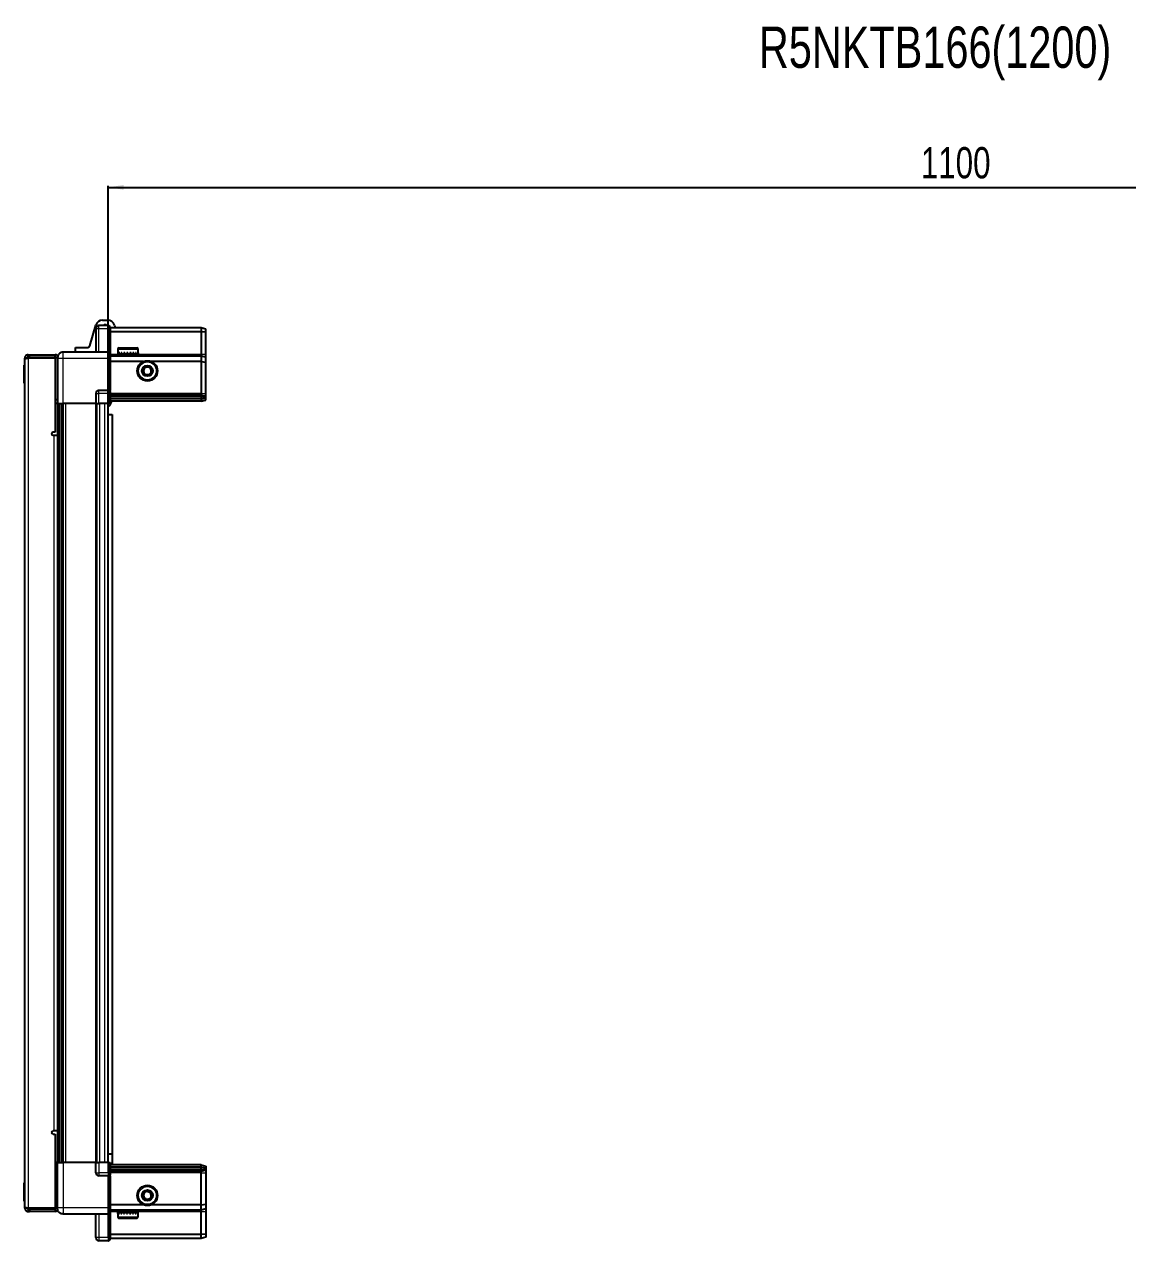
# Model space of a CAD drawing. Header units: millimetres. Extents: x 1132 to 6272, y -337 to 1933.
# Drawn here: x 3138 to 3845, y 1154 to 1933 of the extents above; entities that cross this region are included whole.
import ezdxf

# ---------------------------------------------------------------- set-up
doc = ezdxf.new("R2010")
doc.units = ezdxf.units.MM
doc.layers.add('FORMAT', color=7, linetype='Continuous')
doc.styles.add('SLDTEXTSTYLE0', font='TXT', dxfattribs={"width": 0.75})
doc.dimstyles.new('SLDDIMSTYLE0', dxfattribs={"dimtxt": 20, "dimasz": 10, "dimexe": 0, "dimexo": 0.0625, "dimgap": 5, "dimtad": 2, "dimdec": 1, "dimrnd": 1e-09, "dimzin": 12, "dimdsep": 46, "dimtxsty": 'SLDTEXTSTYLE0', "dimsah": 1, "dimcen": 0.09, "dimadec": 0, "dimazin": 3, "dimtfac": 1, "dimtofl": 0, "dimtmove": 0, "dimatfit": 3, "dimfxl": 0, "dimfrac": 2, "dimtolj": 1, "dimtzin": 12, "dimarcsym": 0})

# ---------------------------------------------------------------- blocks, each defined once
blk = doc.blocks.new('_D_5')
at = {"layer": 'FORMAT'}
for p, q in [((3192.11, 1690.11), (3192.11, 1829.6)), ((3192.11, 1828.6), (4292.11, 1828.6)), ((4292.11, 1690.11), (4292.11, 1829.6))]:
    blk.add_line(p, q, dxfattribs=at)
for points in [[(3192.11, 1828.6), (3202.11, 1827.07), (3202.11, 1830.14)], [(4292.11, 1828.6), (4282.11, 1830.14), (4282.11, 1827.07)]]:
    blk.add_solid(points, dxfattribs=at)
at = {"layer": 'FORMAT', "insert": (3712.55, 1854.39), "char_height": 20, "attachment_point": 1, "style": 'SLDTEXTSTYLE0'}
blk.add_mtext('1100', dxfattribs=at)

msp = doc.modelspace()

# ---------------------------------------------------------------- linework, layer by layer
at = {"color": 7, "linetype": 'Continuous', "lineweight": 25}
for p, q in [((3180.48, 1727.19), (3184.25, 1740.34)), ((3184.26, 1738.1), (3184.26, 1723.1)), ((3192.26, 1740.1), (3186.26, 1740.1)), ((3188.57, 1743.6), (3191.8, 1743.6)), ((3192.26, 1740.1), (3192.59, 1740.1)), ((3192.26, 1740.1), (3192.26, 1738.1)), ((3192.26, 1723.3), (3192.26, 1738.1)), ((3192.26, 1723.3), (3192.26, 1738.1)), ((3193.46, 1739.6), (3192.59, 1740.1)), ((3193.46, 1738.1), (3193.46, 1739.6)), ((3251.76, 1738.6), (3193.46, 1738.6)), ((3193.46, 1738.1), (3193.46, 1723.3)), ((3196.12, 1740.34), (3196.62, 1738.6)), ((3251.76, 1738.6), (3251.76, 1736.1)), ((3254.76, 1737.8), (3251.76, 1738.6)), ((3254.76, 1735.95), (3254.76, 1737.8)), ((3251.76, 1736.1), (3193.46, 1736.1)), ((3251.76, 1736.1), (3251.76, 1721.6)), ((3254.76, 1735.95), (3251.76, 1736.1)), ((3254.76, 1721.6), (3254.76, 1735.95)), ((3192.26, 1723.1), (3163.26, 1723.1)), ((3171.31, 1723.1), (3171.31, 1726.1)), ((3171.31, 1726.1), (3179.03, 1726.1)), ((3192.26, 1723.1), (3192.26, 1723.3)), ((3192.26, 1723.1), (3193.46, 1723.1)), ((3192.26, 1719.1), (3192.26, 1723.1)), ((3193.46, 1723.3), (3193.46, 1723.1)), ((3193.46, 1723.1), (3193.46, 1719.1)), ((3198.26, 1725), (3198.26, 1722.6)), ((3198.26, 1722.6), (3198.26, 1722.1)), ((3198.26, 1722.1), (3198.39, 1722.1)), ((3198.58, 1722.6), (3198.39, 1722.6)), ((3198.39, 1722.6), (3198.39, 1722.1)), ((3198.39, 1722.1), (3198.58, 1722.1)), ((3198.58, 1722.6), (3198.58, 1722.1)), ((3198.58, 1722.1), (3199.11, 1722.1)), ((3199.06, 1725.8), (3206.23, 1725.8)), ((3199.51, 1722.6), (3199.11, 1722.6)), ((3199.11, 1722.6), (3199.11, 1722.1)), ((3199.11, 1722.1), (3199.51, 1722.1)), ((3199.51, 1722.6), (3199.51, 1722.1)), ((3199.51, 1722.1), (3200.38, 1722.1)), ((3200.36, 1722.1), (3200.36, 1722)), ((3200.36, 1722), (3209.16, 1722)), ((3200.95, 1722.6), (3200.38, 1722.6)), ((3200.38, 1722.6), (3200.38, 1722.1)), ((3200.38, 1722.1), (3200.95, 1722.1)), ((3200.76, 1721.6), (3201.45, 1721.12)), ((3200.76, 1721.6), (3205.79, 1721.6)), ((3200.95, 1722.6), (3200.95, 1722.1)), ((3200.95, 1722.1), (3202.08, 1722.1)), ((3202.77, 1722.6), (3202.08, 1722.6)), ((3202.08, 1722.6), (3202.08, 1722.1)), ((3202.08, 1722.1), (3202.77, 1722.1)), ((3202.77, 1722.6), (3202.77, 1722.1)), ((3202.77, 1722.1), (3204.04, 1722.1)), ((3204.78, 1722.6), (3204.04, 1722.6)), ((3204.04, 1722.6), (3204.04, 1722.1)), ((3204.04, 1722.1), (3204.27, 1722.1)), ((3204.27, 1722.6), (3204.27, 1722.1)), ((3204.77, 1722.6), (3204.77, 1722.1)), ((3204.77, 1722.1), (3204.78, 1722.1)), ((3204.78, 1722.6), (3204.78, 1722.1)), ((3204.78, 1722.1), (3206.07, 1722.1)), ((3205.79, 1721.6), (3208.76, 1721.6)), ((3206.79, 1722.6), (3206.07, 1722.6)), ((3206.07, 1722.6), (3206.07, 1722.1)), ((3206.13, 1722.6), (3206.13, 1722.1)), ((3206.13, 1722.1), (3206.79, 1722.1)), ((3206.23, 1725.8), (3210.46, 1725.8)), ((3206.79, 1722.6), (3206.79, 1722.1)), ((3206.79, 1722.1), (3207.97, 1722.1)), ((3208.59, 1722.6), (3207.97, 1722.6)), ((3207.97, 1722.6), (3207.97, 1722.1)), ((3207.97, 1722.1), (3208.59, 1722.1)), ((3208.07, 1721.12), (3208.76, 1721.6)), ((3208.59, 1722.6), (3208.59, 1722.1)), ((3208.59, 1722.1), (3209.56, 1722.1)), ((3209.16, 1722), (3209.16, 1722.1)), ((3210.03, 1722.6), (3209.56, 1722.6)), ((3209.56, 1722.6), (3209.56, 1722.1)), ((3209.56, 1722.1), (3210.03, 1722.1)), ((3210.03, 1722.6), (3210.03, 1722.1)), ((3210.03, 1722.1), (3210.68, 1722.1)), ((3210.95, 1722.6), (3210.68, 1722.6)), ((3210.68, 1722.6), (3210.68, 1722.1)), ((3210.68, 1722.1), (3210.95, 1722.1)), ((3210.95, 1722.6), (3210.95, 1722.1)), ((3210.95, 1722.1), (3211.22, 1722.1)), ((3211.26, 1722.6), (3211.22, 1722.6)), ((3211.22, 1722.6), (3211.22, 1722.1)), ((3211.22, 1722.1), (3211.26, 1722.1)), ((3211.26, 1722.6), (3211.26, 1725)), ((3211.26, 1722.6), (3211.26, 1722.1)), ((3251.76, 1721.6), (3251.76, 1720.6)), ((3254.76, 1719.8), (3254.76, 1721.6)), ((3138.76, 1714.74), (3138.46, 1714.74)), ((3138.46, 1703.17), (3138.46, 1714.74)), ((3140.26, 1719.25), (3138.76, 1719.25)), ((3138.76, 1718.75), (3138.76, 1719.25)), ((3138.76, 1175.45), (3138.76, 1718.75)), ((3140.86, 1719.85), (3140.86, 1721.35)), ((3140.86, 1721.35), (3141.76, 1721.35)), ((3140.86, 1719.85), (3141.76, 1719.85)), ((3140.86, 1719.35), (3158.26, 1719.35)), ((3141.76, 1721.35), (3158.26, 1721.35)), ((3141.76, 1719.85), (3141.76, 1721.35)), ((3141.76, 1719.85), (3158.26, 1719.85)), ((3158.26, 1719.85), (3158.26, 1721.35)), ((3159.76, 1719.35), (3158.26, 1719.35)), ((3158.26, 1719.35), (3158.26, 1671.85)), ((3159.76, 1719.1), (3159.76, 1690.1)), ((3192.26, 1698.8), (3192.26, 1719.1)), ((3251.76, 1720.6), (3193.46, 1720.6)), ((3193.46, 1719.1), (3193.46, 1698.8)), ((3214.76, 1717.1), (3193.46, 1717.1)), ((3201.45, 1721.12), (3200.76, 1720.64)), ((3200.76, 1720.64), (3200.76, 1720.6)), ((3200.76, 1720.64), (3205.79, 1720.64)), ((3201.45, 1721.12), (3205.61, 1721.12)), ((3205.61, 1721.12), (3208.07, 1721.12)), ((3205.79, 1720.64), (3208.76, 1720.64)), ((3208.76, 1720.64), (3208.07, 1721.12)), ((3208.76, 1720.6), (3208.76, 1720.64)), ((3251.76, 1717.1), (3219.76, 1717.1)), ((3251.76, 1720.6), (3251.76, 1717.1)), ((3254.76, 1719.8), (3251.76, 1720.6)), ((3251.76, 1717.1), (3251.76, 1696.6)), ((3251.76, 1717.1), (3254.76, 1716.77)), ((3254.76, 1716.77), (3254.76, 1719.8)), ((3254.76, 1696.6), (3254.76, 1716.77)), ((3138.46, 1703.17), (3138.76, 1703.17)), ((3192.26, 1698.6), (3186.26, 1698.6)), ((3192.26, 1698.6), (3192.26, 1698.8)), ((3192.26, 1698.6), (3192.26, 1696.6)), ((3192.26, 1698.6), (3193.46, 1698.6)), ((3193.46, 1698.8), (3193.46, 1698.6)), ((3193.46, 1697.93), (3193.46, 1698.6)), ((3158.26, 1692.85), (3159.76, 1692.85)), ((3184.26, 1696.6), (3184.26, 1690.1)), ((3192.26, 1690.1), (3192.26, 1696.6)), ((3192.26, 1690.1), (3192.26, 1696.6)), ((3192.59, 1690.1), (3192.59, 1696.6)), ((3193.46, 1697.93), (3193.46, 1690.1)), ((3251.76, 1695.6), (3193.46, 1695.6)), ((3251.76, 1694.6), (3193.46, 1694.6)), ((3251.76, 1693.1), (3193.46, 1693.1)), ((3251.76, 1691.6), (3193.46, 1691.6)), ((3251.76, 1696.6), (3251.76, 1695.6)), ((3251.76, 1695.6), (3251.76, 1694.6)), ((3251.76, 1695.6), (3254.76, 1694.8)), ((3251.76, 1694.6), (3251.76, 1693.1)), ((3251.76, 1694.6), (3254.76, 1694.06)), ((3251.76, 1693.1), (3254.76, 1693.56)), ((3251.76, 1693.1), (3251.76, 1691.6)), ((3251.76, 1691.6), (3254.76, 1692.41)), ((3254.76, 1694.8), (3254.76, 1696.6)), ((3254.76, 1694.06), (3254.76, 1694.8)), ((3254.76, 1693.56), (3254.76, 1694.06)), ((3254.76, 1692.41), (3254.76, 1693.56)), ((3159.76, 1690.1), (3158.26, 1690.1)), ((3160.41, 1204.1), (3160.41, 1690.1)), ((3162.2, 1690.1), (3162.2, 1204.1)), ((3162.23, 1690.1), (3162.23, 1204.1)), ((3184.26, 1690.1), (3163.26, 1690.1)), ((3184.26, 1690.1), (3186.26, 1690.1)), ((3184.91, 1204.1), (3184.91, 1690.1)), ((3192.26, 1690.1), (3186.26, 1690.1)), ((3192.11, 1204.1), (3192.11, 1690.1)), ((3192.11, 1683.1), (3194.61, 1683.1)), ((3192.26, 1690.1), (3192.59, 1690.1)), ((3192.26, 1690.1), (3192.26, 1690.1)), ((3193.46, 1690.1), (3192.59, 1690.1)), ((3192.59, 1690.1), (3192.59, 1690.1)), ((3194.61, 1683.1), (3194.61, 1209.6)), ((3158.26, 1671.85), (3156.91, 1671.85)), ((3156.91, 1669.85), (3157.66, 1669.85)), ((3157.66, 1669.85), (3159.76, 1669.85)), ((3159.76, 1669.85), (3159.76, 1224.35)), ((3157.66, 1224.35), (3156.91, 1224.35)), ((3159.76, 1224.35), (3157.66, 1224.35)), ((3156.91, 1222.35), (3158.26, 1222.35)), ((3158.26, 1222.35), (3158.26, 1174.85)), ((3194.61, 1209.6), (3192.11, 1209.6)), ((3194.61, 1209.6), (3194.61, 1202.6)), ((3159.76, 1204.1), (3158.26, 1204.1)), ((3159.76, 1201.35), (3158.26, 1201.35)), ((3159.76, 1175.1), (3159.76, 1204.1)), ((3184.26, 1204.1), (3163.26, 1204.1)), ((3184.26, 1197.6), (3184.26, 1204.1)), ((3184.26, 1204.1), (3186.26, 1204.1)), ((3192.26, 1204.1), (3186.26, 1204.1)), ((3192.26, 1197.6), (3192.26, 1204.1)), ((3192.26, 1204.1), (3192.59, 1204.1)), ((3192.59, 1197.6), (3192.59, 1204.1)), ((3192.59, 1204.1), (3193.46, 1204.1)), ((3193.46, 1204.1), (3193.46, 1196.28)), ((3251.76, 1202.6), (3193.46, 1202.6)), ((3251.76, 1201.1), (3193.46, 1201.1)), ((3251.76, 1199.6), (3193.46, 1199.6)), ((3251.76, 1201.1), (3251.76, 1202.6)), ((3251.76, 1202.6), (3254.76, 1201.8)), ((3251.76, 1199.6), (3251.76, 1201.1)), ((3251.76, 1201.1), (3254.76, 1200.65)), ((3251.76, 1199.6), (3254.76, 1200.15)), ((3251.76, 1198.6), (3251.76, 1199.6)), ((3254.76, 1201.8), (3254.76, 1200.65)), ((3254.76, 1200.65), (3254.76, 1200.15)), ((3254.76, 1200.15), (3254.76, 1199.41)), ((3192.26, 1195.6), (3186.26, 1195.6)), ((3192.26, 1197.6), (3192.26, 1195.6)), ((3192.26, 1197.6), (3192.26, 1195.6)), ((3192.26, 1195.6), (3193.46, 1195.6)), ((3192.26, 1195.4), (3192.26, 1195.6)), ((3192.26, 1175.1), (3192.26, 1195.4)), ((3251.76, 1198.6), (3193.46, 1198.6)), ((3193.46, 1195.6), (3193.46, 1196.28)), ((3193.46, 1195.6), (3193.46, 1195.4)), ((3193.46, 1195.4), (3193.46, 1175.1)), ((3251.76, 1198.6), (3254.76, 1199.41)), ((3251.76, 1197.6), (3251.76, 1198.6)), ((3251.76, 1177.1), (3251.76, 1197.6)), ((3254.76, 1199.41), (3254.76, 1197.6)), ((3254.76, 1197.6), (3254.76, 1177.44)), ((3138.76, 1191.04), (3138.46, 1191.04)), ((3138.46, 1181.36), (3138.46, 1191.04)), ((3138.46, 1179.47), (3138.46, 1181.36)), ((3138.46, 1179.47), (3138.76, 1179.47)), ((3214.76, 1177.1), (3193.46, 1177.1)), ((3251.76, 1177.1), (3219.76, 1177.1)), ((3251.76, 1177.1), (3254.76, 1177.44)), ((3251.76, 1173.6), (3251.76, 1177.1)), ((3254.76, 1177.44), (3254.76, 1174.41)), ((3138.76, 1174.95), (3138.76, 1175.45)), ((3140.26, 1174.95), (3138.76, 1174.95)), ((3158.26, 1174.85), (3140.86, 1174.85)), ((3140.86, 1174.35), (3140.86, 1172.85)), ((3140.86, 1174.35), (3141.76, 1174.35)), ((3140.86, 1172.85), (3141.76, 1172.85)), ((3141.76, 1174.35), (3141.76, 1172.85)), ((3158.26, 1174.35), (3141.76, 1174.35)), ((3158.26, 1172.85), (3141.76, 1172.85)), ((3158.26, 1174.85), (3159.76, 1174.85)), ((3158.26, 1174.35), (3158.26, 1172.85)), ((3192.26, 1171.1), (3163.26, 1171.1)), ((3184.26, 1156.1), (3184.26, 1171.1)), ((3192.26, 1171.1), (3192.26, 1175.1)), ((3192.26, 1171.1), (3193.46, 1171.1)), ((3192.26, 1170.9), (3192.26, 1171.1)), ((3192.26, 1156.1), (3192.26, 1170.9)), ((3193.46, 1175.1), (3193.46, 1171.1)), ((3251.76, 1173.6), (3193.46, 1173.6)), ((3193.46, 1171.1), (3193.46, 1170.9)), ((3193.46, 1170.9), (3193.46, 1156.1)), ((3198.26, 1172.1), (3198.26, 1169.2)), ((3198.35, 1172.1), (3198.26, 1172.1)), ((3198.35, 1171.6), (3198.35, 1172.1)), ((3198.52, 1172.1), (3198.35, 1172.1)), ((3198.35, 1171.6), (3198.52, 1171.6)), ((3198.52, 1171.6), (3198.52, 1172.1)), ((3199.01, 1172.1), (3198.52, 1172.1)), ((3199.01, 1171.6), (3199.01, 1172.1)), ((3199.39, 1172.1), (3199.01, 1172.1)), ((3199.01, 1171.6), (3199.39, 1171.6)), ((3199.21, 1168.4), (3199.06, 1168.4)), ((3210.46, 1168.4), (3199.21, 1168.4)), ((3199.39, 1171.6), (3199.39, 1172.1)), ((3200.23, 1172.1), (3199.39, 1172.1)), ((3200.23, 1171.6), (3200.23, 1172.1)), ((3200.79, 1172.1), (3200.23, 1172.1)), ((3200.23, 1171.6), (3200.79, 1171.6)), ((3200.36, 1172.2), (3200.36, 1172.1)), ((3205.76, 1172.2), (3200.36, 1172.2)), ((3200.76, 1173.6), (3200.76, 1173.57)), ((3200.76, 1173.57), (3201.45, 1173.09)), ((3200.86, 1173.57), (3200.76, 1173.57)), ((3201.45, 1173.09), (3200.76, 1172.6)), ((3200.86, 1172.6), (3200.76, 1172.6)), ((3200.79, 1171.6), (3200.79, 1172.1)), ((3201.89, 1172.1), (3200.79, 1172.1)), ((3208.76, 1173.57), (3200.86, 1173.57)), ((3208.76, 1172.6), (3200.86, 1172.6)), ((3201.53, 1173.09), (3201.45, 1173.09)), ((3208.07, 1173.09), (3201.53, 1173.09)), ((3201.89, 1171.6), (3201.89, 1172.1)), ((3202.57, 1172.1), (3201.89, 1172.1)), ((3201.89, 1171.6), (3202.57, 1171.6)), ((3202.57, 1171.6), (3202.57, 1172.1)), ((3203.84, 1172.1), (3202.57, 1172.1)), ((3203.84, 1171.6), (3203.84, 1172.1)), ((3204.13, 1172.1), (3203.84, 1172.1)), ((3203.84, 1171.6), (3204.57, 1171.6)), ((3204.13, 1171.6), (3204.13, 1172.1)), ((3204.57, 1171.6), (3204.57, 1172.1)), ((3205.87, 1172.1), (3204.57, 1172.1)), ((3209.16, 1172.2), (3205.76, 1172.2)), ((3205.87, 1171.6), (3205.87, 1172.1)), ((3205.87, 1171.6), (3206.59, 1171.6)), ((3206, 1171.6), (3206, 1172.1)), ((3206.59, 1172.1), (3206, 1172.1)), ((3206.59, 1171.6), (3206.59, 1172.1)), ((3207.79, 1172.1), (3206.59, 1172.1)), ((3207.79, 1171.6), (3207.79, 1172.1)), ((3208.43, 1172.1), (3207.79, 1172.1)), ((3207.79, 1171.6), (3208.43, 1171.6)), ((3208.07, 1173.09), (3208.76, 1173.57)), ((3208.76, 1172.6), (3208.07, 1173.09)), ((3208.43, 1171.6), (3208.43, 1172.1)), ((3209.42, 1172.1), (3208.43, 1172.1)), ((3208.76, 1173.57), (3208.76, 1173.6)), ((3209.16, 1172.1), (3209.16, 1172.2)), ((3209.42, 1171.6), (3209.42, 1172.1)), ((3209.9, 1172.1), (3209.42, 1172.1)), ((3209.42, 1171.6), (3209.9, 1171.6)), ((3209.9, 1171.6), (3209.9, 1172.1)), ((3210.59, 1172.1), (3209.9, 1172.1)), ((3210.59, 1171.6), (3210.59, 1172.1)), ((3210.88, 1172.1), (3210.59, 1172.1)), ((3210.59, 1171.6), (3210.88, 1171.6)), ((3210.88, 1171.6), (3210.88, 1172.1)), ((3211.19, 1172.1), (3210.88, 1172.1)), ((3211.19, 1171.6), (3211.19, 1172.1)), ((3211.25, 1172.1), (3211.19, 1172.1)), ((3211.19, 1171.6), (3211.25, 1171.6)), ((3211.25, 1171.6), (3211.25, 1172.1)), ((3211.26, 1172.1), (3211.25, 1172.1)), ((3211.26, 1169.2), (3211.26, 1172.1)), ((3254.76, 1174.41), (3251.76, 1173.6)), ((3251.76, 1172.6), (3251.76, 1173.6)), ((3251.76, 1158.1), (3251.76, 1172.6)), ((3254.76, 1174.41), (3254.76, 1172.6)), ((3254.76, 1172.6), (3254.76, 1158.26)), ((3192.26, 1154.1), (3186.26, 1154.1)), ((3192.26, 1156.1), (3192.26, 1154.1)), ((3192.26, 1154.1), (3192.59, 1154.1)), ((3192.26, 1154.1), (3192.59, 1154.1)), ((3192.26, 1154.1), (3192.26, 1154.1)), ((3192.59, 1154.1), (3193.46, 1154.6)), ((3192.59, 1154.1), (3193.46, 1154.6)), ((3251.76, 1158.1), (3193.46, 1158.1)), ((3193.46, 1154.6), (3193.46, 1156.1)), ((3251.76, 1155.6), (3193.46, 1155.6)), ((3254.76, 1158.26), (3251.76, 1158.1)), ((3251.76, 1155.6), (3251.76, 1158.1)), ((3254.76, 1156.41), (3251.76, 1155.6)), ((3254.76, 1158.26), (3254.76, 1156.41))]:
    msp.add_line(p, q, dxfattribs=at)
at = {"color": 8, "linetype": 'Continuous', "lineweight": 18}
for p, q in [((3186.26, 1738.1), (3184.26, 1738.1)), ((3186.26, 1738.1), (3186.26, 1740.1)), ((3186.26, 1723.1), (3186.26, 1738.1)), ((3192.26, 1738.1), (3186.26, 1738.1)), ((3192.26, 1738.1), (3193.46, 1738.1)), ((3192.26, 1723.3), (3193.46, 1723.3)), ((3200.76, 1721.6), (3193.46, 1721.6)), ((3198.26, 1725), (3206.43, 1725)), ((3206.43, 1725), (3211.26, 1725)), ((3251.76, 1721.6), (3208.76, 1721.6)), ((3254.76, 1721.6), (3251.76, 1721.6)), ((3140.86, 1719.35), (3140.86, 1174.85)), ((3163.26, 1690.1), (3163.26, 1719.1)), ((3192.26, 1719.1), (3163.26, 1719.1)), ((3192.26, 1719.1), (3193.46, 1719.1)), ((3186.26, 1696.6), (3186.26, 1698.6)), ((3192.26, 1698.8), (3193.46, 1698.8)), ((3184.26, 1696.6), (3186.26, 1696.6)), ((3186.26, 1690.1), (3186.26, 1696.6)), ((3192.26, 1696.6), (3186.26, 1696.6)), ((3192.26, 1696.6), (3192.59, 1696.6)), ((3251.76, 1696.6), (3193.46, 1696.6)), ((3251.76, 1696.6), (3254.76, 1696.6)), ((3159.76, 1669.85), (3159.76, 1690.1)), ((3160.99, 1690.1), (3160.99, 1204.1)), ((3163.44, 1204.1), (3163.44, 1690.1)), ((3164.85, 1690.1), (3164.85, 1204.1)), ((3184.26, 1204.1), (3184.26, 1690.1)), ((3186.91, 1204.1), (3186.91, 1690.1)), ((3190.11, 1204.1), (3190.11, 1690.1)), ((3192.26, 1690.1), (3192.59, 1690.1)), ((3157.66, 1224.35), (3157.66, 1669.85)), ((3159.76, 1204.1), (3159.76, 1224.35)), ((3163.26, 1204.1), (3163.26, 1175.1)), ((3186.26, 1204.1), (3186.26, 1197.6)), ((3184.26, 1197.6), (3186.26, 1197.6)), ((3186.26, 1197.6), (3186.26, 1195.6)), ((3192.26, 1197.6), (3186.26, 1197.6)), ((3192.26, 1197.6), (3192.59, 1197.6)), ((3193.46, 1195.4), (3192.26, 1195.4)), ((3251.76, 1197.6), (3193.46, 1197.6)), ((3251.76, 1197.6), (3254.76, 1197.6)), ((3192.26, 1175.1), (3163.26, 1175.1)), ((3186.26, 1171.1), (3186.26, 1156.1)), ((3192.26, 1175.1), (3193.46, 1175.1)), ((3193.46, 1170.9), (3192.26, 1170.9)), ((3200.76, 1172.6), (3193.46, 1172.6)), ((3198.43, 1169.2), (3198.26, 1169.2)), ((3211.26, 1169.2), (3198.43, 1169.2)), ((3251.76, 1172.6), (3208.76, 1172.6)), ((3254.76, 1172.6), (3251.76, 1172.6)), ((3186.26, 1156.1), (3184.26, 1156.1)), ((3186.26, 1156.1), (3186.26, 1154.1)), ((3192.26, 1156.1), (3186.26, 1156.1)), ((3192.26, 1156.1), (3193.46, 1156.1))]:
    msp.add_line(p, q, dxfattribs=at)
at = {"color": 7, "linetype": 'Continuous', "lineweight": 25}
for centre, radius in [((3217.26, 1711.1), 6.5), ((3217.26, 1711.1), 3.46), ((3217.26, 1183.1), 6.5), ((3217.26, 1183.1), 3.46)]:
    msp.add_circle(centre, radius, dxfattribs=at)
at = {"color": 8, "linetype": 'Continuous', "lineweight": 18}
for centre in [(3217.26, 1711.1), (3217.26, 1183.1)]:
    msp.add_circle(centre, 5.7, dxfattribs=at)
at = {"color": 7, "linetype": 'Continuous', "lineweight": 25}
for centre, radius, start, end in [((3188.57, 1739.1), 4.5, 90, 164), ((3186.26, 1738.1), 2, 90, 180), ((3190.21, 1738.7), 1.9, 47.4631, 132.5369), ((3191.8, 1739.1), 4.5, 16, 90), ((3179.03, 1727.6), 1.5, 270, 344), ((3199.06, 1725), 0.8, 90, 180), ((3200.36, 1721.6), 0.4, 0, 90), ((3209.16, 1721.6), 0.4, 90, 180), ((3210.46, 1725), 0.8, 0, 90), ((3140.76, 1718.85), 0.5, 90, 117.7907), ((3158.16, 1719.25), 0.6, 9.59407, 90), ((3158.16, 1719.25), 2.1, 32.2369, 87.2706), ((3217.26, 1711.1), 2.5, 41.00659, 101.00659), ((3217.26, 1711.1), 2.5, 161.00659, 221.00659), ((3217.26, 1711.1), 2.5, 101.00659, 161.00659), ((3217.26, 1711.1), 2.5, 221.00659, 281.00659), ((3217.26, 1711.1), 2.5, 281.00659, 341.00659), ((3217.26, 1711.1), 2.5, 341.00659, 41.00659), ((3186.26, 1696.6), 2, 90, 180), ((3189.61, 1692.75), 5, 300, 346.70293), ((3156.91, 1670.85), 1, 90, 270), ((3156.91, 1223.35), 1, 90, 270), ((3186.26, 1197.6), 2, 180, 270), ((3217.26, 1183.1), 2.5, 127.98423, 187.98423), ((3217.26, 1183.1), 2.5, 67.98423, 127.98423), ((3217.26, 1183.1), 2.5, 7.98423, 67.98423), ((3217.26, 1183.1), 2.5, 187.98423, 247.98423), ((3217.26, 1183.1), 2.5, 247.98423, 307.98423), ((3217.26, 1183.1), 2.5, 307.98423, 7.98423), ((3140.76, 1175.35), 0.5, 243.58436, 270), ((3158.16, 1174.95), 0.6, 270, 350.40593), ((3158.16, 1174.95), 2.1, 272.7294, 327.8305), ((3199.06, 1169.2), 0.8, 180, 270), ((3200.36, 1172.6), 0.4, 270, 0), ((3209.16, 1172.6), 0.4, 180, 270), ((3210.46, 1169.2), 0.8, 270, 360), ((3186.26, 1156.1), 2, 180, 270)]:
    msp.add_arc(centre, radius, start, end, dxfattribs=at)
for centre, start_param, end_param in [((3196.06, 1696.6), 2.418858, 3.141593), ((3196.06, 1197.6), 3.141593, 3.864327)]:
    msp.add_ellipse(centre, major_axis=(3.46, 0), ratio=0.57735, start_param=start_param, end_param=end_param, dxfattribs=at)
for points, knots in [([(3163.26, 1723.1), (3162.82, 1723.06), (3162.14, 1722.99), (3161.32, 1722.55), (3160.76, 1722.1), (3160.31, 1721.54), (3159.88, 1720.72), (3159.8, 1720.04), (3159.76, 1719.6)], [0, 0, 0, 0, 0.239457, 0.368361, 0.5, 0.631639, 0.760543, 1, 1, 1, 1]), ([(3140.86, 1721.35), (3140.6, 1721.33), (3140.11, 1721.28), (3139.47, 1720.88), (3139, 1720.32), (3138.78, 1719.75), (3138.76, 1719.38), (3138.76, 1719.25)], [0, 0, 0, 0, 0.230255, 0.448522, 0.666786, 0.88505, 1, 1, 1, 1]), ([(3138.76, 1718.75), (3138.78, 1718.8), (3138.84, 1718.89), (3139.23, 1719.02), (3139.79, 1719.15), (3140.37, 1719.27), (3140.73, 1719.33), (3140.86, 1719.35)], [0, 0, 0, 0, 0.230255, 0.448522, 0.666786, 0.88505, 1, 1, 1, 1]), ([(3159.76, 1719.6), (3159.76, 1719.6), (3159.76, 1719.58), (3159.76, 1719.47), (3159.76, 1719.3), (3159.76, 1719.17), (3159.76, 1719.1)], [0, 0, 0, 0, 0.249394, 0.500333, 0.750167, 1, 1, 1, 1]), ([(3215.36, 1713.28), (3215.87, 1713.38), (3216.82, 1713.57), (3217.76, 1713.75), (3218.2, 1713.83)], [0, 0, 0, 0, 0.534686, 1, 1, 1, 1]), ([(3218.2, 1713.83), (3218.28, 1713.74), (3218.67, 1713.29), (3219.32, 1712.54), (3219.86, 1711.92), (3220.09, 1711.66)], [0, 0, 0, 0, 0.133125, 0.637099, 1, 1, 1, 1]), ([(3214.42, 1710.55), (3214.59, 1711.04), (3214.91, 1711.95), (3215.22, 1712.86), (3215.36, 1713.28)], [0, 0, 0, 0, 0.5346859, 1, 1, 1, 1]), ([(3216.32, 1708.37), (3216.09, 1708.63), (3215.55, 1709.26), (3214.9, 1710.01), (3214.51, 1710.46), (3214.42, 1710.55)], [0, 0, 0, 0, 0.362901, 0.866875, 1, 1, 1, 1]), ([(3219.15, 1708.93), (3218.65, 1708.83), (3217.7, 1708.64), (3216.76, 1708.46), (3216.32, 1708.37)], [0, 0, 0, 0, 0.534686, 1, 1, 1, 1]), ([(3220.09, 1711.66), (3219.92, 1711.17), (3219.61, 1710.26), (3219.3, 1709.35), (3219.15, 1708.93)], [0, 0, 0, 0, 0.5346859, 1, 1, 1, 1]), ([(3159.76, 1690.1), (3159.8, 1690.1), (3159.87, 1690.1), (3160.48, 1690.1), (3161.36, 1690.1), (3162.35, 1690.1), (3163, 1690.1), (3163.26, 1690.1)], [0, 0, 0, 0, 0.214694, 0.429388, 0.644082, 0.858775, 1, 1, 1, 1]), ([(3159.76, 1204.1), (3159.8, 1204.1), (3159.87, 1204.1), (3160.48, 1204.1), (3161.36, 1204.1), (3162.35, 1204.1), (3163, 1204.1), (3163.26, 1204.1)], [0, 0, 0, 0, 0.2146939, 0.4293877, 0.6440816, 0.8587754, 1, 1, 1, 1]), ([(3214.58, 1184.19), (3214.99, 1184.5), (3215.75, 1185.1), (3216.5, 1185.69), (3216.86, 1185.96)], [0, 0, 0, 0, 0.5346859, 1, 1, 1, 1]), ([(3214.98, 1181.33), (3214.96, 1181.45), (3214.88, 1182.04), (3214.74, 1183.03), (3214.63, 1183.85), (3214.58, 1184.19)], [0, 0, 0, 0, 0.133125, 0.637099, 1, 1, 1, 1]), ([(3216.86, 1185.96), (3217.33, 1185.77), (3218.23, 1185.41), (3219.12, 1185.05), (3219.53, 1184.88)], [0, 0, 0, 0, 0.534686, 1, 1, 1, 1]), ([(3219.53, 1184.88), (3219.58, 1184.54), (3219.69, 1183.72), (3219.83, 1182.74), (3219.92, 1182.15), (3219.93, 1182.02)], [0, 0, 0, 0, 0.362901, 0.866875, 1, 1, 1, 1]), ([(3217.66, 1180.25), (3217.18, 1180.44), (3216.29, 1180.8), (3215.4, 1181.16), (3214.98, 1181.33)], [0, 0, 0, 0, 0.534686, 1, 1, 1, 1]), ([(3219.93, 1182.02), (3219.53, 1181.7), (3218.77, 1181.11), (3218.01, 1180.52), (3217.66, 1180.25)], [0, 0, 0, 0, 0.534686, 1, 1, 1, 1]), ([(3140.86, 1174.85), (3140.6, 1174.9), (3140.11, 1174.99), (3139.47, 1175.12), (3139, 1175.25), (3138.78, 1175.37), (3138.76, 1175.43), (3138.76, 1175.45)], [0, 0, 0, 0, 0.230255, 0.448522, 0.666786, 0.88505, 1, 1, 1, 1]), ([(3138.76, 1174.95), (3138.78, 1174.7), (3138.84, 1174.21), (3139.23, 1173.57), (3139.79, 1173.1), (3140.37, 1172.88), (3140.73, 1172.86), (3140.86, 1172.85)], [0, 0, 0, 0, 0.230255, 0.448522, 0.666786, 0.88505, 1, 1, 1, 1]), ([(3159.76, 1174.6), (3159.76, 1174.61), (3159.76, 1174.62), (3159.76, 1174.74), (3159.76, 1174.91), (3159.76, 1175.04), (3159.76, 1175.1)], [0, 0, 0, 0, 0.249394, 0.500333, 0.750167, 1, 1, 1, 1]), ([(3163.26, 1171.1), (3162.82, 1171.15), (3162.14, 1171.22), (3161.32, 1171.66), (3160.76, 1172.11), (3160.31, 1172.67), (3159.88, 1173.49), (3159.8, 1174.16), (3159.76, 1174.6)], [0, 0, 0, 0, 0.239457, 0.368361, 0.5, 0.631639, 0.760543, 1, 1, 1, 1])]:
    msp.add_open_spline(points, degree=3, knots=knots, dxfattribs=at)
at = {"color": 8, "linetype": 'Continuous', "lineweight": 18}
for points in [[(3163.26, 1719.1), (3163.26, 1719.63), (3163.26, 1720.68), (3163.26, 1722), (3163.26, 1722.92), (3163.26, 1723.04), (3163.26, 1723.1)], [(3163.26, 1175.1), (3163.26, 1174.58), (3163.26, 1173.53), (3163.26, 1172.21), (3163.26, 1171.28), (3163.26, 1171.16), (3163.26, 1171.1)]]:
    msp.add_open_spline(points, degree=3, dxfattribs=at)
at = {"color": 7, "linetype": 'Continuous', "lineweight": 25}
for points in [[(3140.86, 1719.85), (3140.78, 1719.85), (3140.62, 1719.83), (3140.42, 1719.69), (3140.28, 1719.49), (3140.27, 1719.33), (3140.26, 1719.25)], [(3140.26, 1174.95), (3140.27, 1174.88), (3140.28, 1174.72), (3140.42, 1174.52), (3140.62, 1174.38), (3140.78, 1174.36), (3140.86, 1174.35)]]:
    msp.add_open_spline(points, degree=3, dxfattribs=at)
at = {"color": 8, "linetype": 'Continuous', "lineweight": 18}
for points in [[(3163.26, 1719.1), (3162.82, 1719.1), (3162.14, 1719.1), (3161.32, 1719.1), (3160.76, 1719.1), (3160.31, 1719.1), (3159.88, 1719.1), (3159.8, 1719.1), (3159.76, 1719.1)], [(3163.26, 1175.1), (3162.82, 1175.1), (3162.14, 1175.1), (3161.32, 1175.1), (3160.76, 1175.1), (3160.31, 1175.1), (3159.88, 1175.1), (3159.8, 1175.1), (3159.76, 1175.1)]]:
    msp.add_open_spline(points, degree=3, knots=[0, 0, 0, 0, 0.239457, 0.368361, 0.5, 0.631639, 0.760543, 1, 1, 1, 1], dxfattribs=at)

# ---------------------------------------------------------------- texts
at = {"layer": 'FORMAT', "insert": (3608.83, 1931.6), "char_height": 26.4583, "attachment_point": 1, "style": 'SLDTEXTSTYLE0'}
msp.add_mtext('R5NKTB166(1200)', dxfattribs=at)

# ---------------------------------------------------------------- dimensions: what is measured, and where the dimension line sits
at = {"layer": 'FORMAT'}
dim = msp.add_linear_dim(base=(4292.11, 1828.6), p1=(3192.11, 1690.1), p2=(4292.11, 1690.1), angle=0, dimstyle='SLDDIMSTYLE0', dxfattribs=at)
dim.commit()
dim.dimension.update_dxf_attribs({"geometry": '_D_5', "text_midpoint": (3742.11, 1828.6), "dimtype": 160})

doc.saveas('drawing.dxf')
